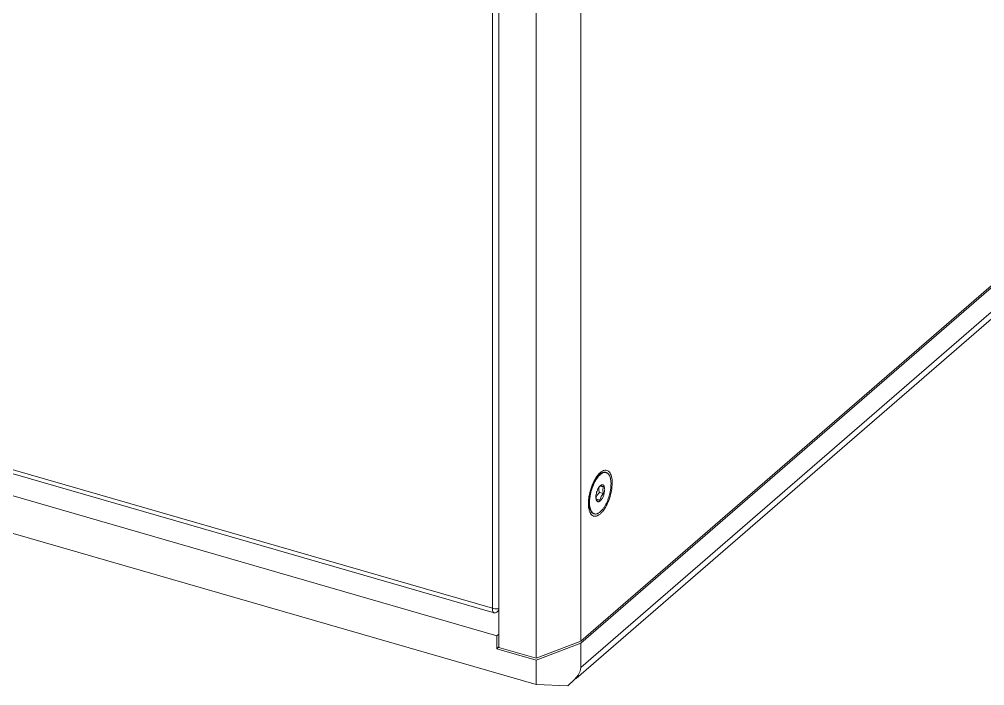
# Model space of a CAD drawing. Header units: millimetres. Extents: x 0 to 3564, y 0 to 2520.
# Drawn here: x 1654.2 to 1877.4, y 1582.1 to 1736.2 of the extents above; entities that cross this region are included whole.
import ezdxf

# ---------------------------------------------------------------- set-up
doc = ezdxf.new("R2010")
doc.units = ezdxf.units.MM
doc.layers.get('0').update_dxf_attribs({"lineweight": 13})

msp = doc.modelspace()

# ---------------------------------------------------------------- linework, layer by layer
for p, q in [((1763.58, 1600.01), (1763.58, 2012.25)), ((2099.03, 1865.2), (1784.03, 1592.41)), ((1784.03, 1591.97), (2099.03, 1864.77)), ((1782.98, 1583.82), (2099.44, 1857.88)), ((1784.03, 1586.34), (2099.03, 1859.14)), ((1784.03, 1782.07), (1784.03, 1592.41)), ((1765.04, 1590.96), (1765.04, 1780.62)), ((1773.7, 1588.46), (1773.7, 1778.12)), ((1393.78, 1706.76), (1763.58, 1600.01)), ((1394.23, 1705.71), (1764.02, 1598.96)), ((1764.61, 1593.68), (1388.75, 1702.18)), ((1773.7, 1582.4), (1379.66, 1696.15)), ((1787.83, 1630.56), (1788.62, 1631.12)), ((1788.4, 1630.95), (1788.62, 1631.12)), ((1789.91, 1631.39), (1789.78, 1631.42)), ((1788.53, 1628.37), (1788.44, 1628.28)), ((1789.27, 1626.53), (1788.32, 1626.8)), ((1785.85, 1623.61), (1786.2, 1622.75)), ((1788.45, 1625.01), (1787.61, 1625.26)), ((1787.16, 1621.84), (1787.03, 1621.88)), ((1765.04, 1599.55), (1764.58, 1599.15)), ((1764.61, 1593.68), (1765.04, 1594.06)), ((1764.61, 1593.68), (1764.61, 1590.65)), ((1773.7, 1588.46), (1784.03, 1592.41)), ((1773.7, 1588.03), (1784.03, 1591.97)), ((1784.03, 1591.97), (1784.03, 1586.34)), ((1765.01, 1591), (1764.61, 1590.65)), ((1773.7, 1588.03), (1764.61, 1590.65)), ((1765.04, 1590.96), (1773.7, 1588.46)), ((1773.7, 1588.03), (1773.7, 1582.4)), ((1773.7, 1582.4), (1781.01, 1582.13)), ((1781.01, 1582.13), (1781.51, 1582.55))]:
    msp.add_line(p, q)
for centre, radius, start, end in [((1792.64, 1626.99), 6.02, 139.5653, 143.0443), ((1789.65, 1630.48), 0.941, 73.9237, 82.0258), ((1796.17, 1624.72), 10.23, 151.8389, 154.3988), ((1790.79, 1626.23), 3.14, 147.8011, 149.3992), ((1790.78, 1625.95), 3.27, 143.6375, 145.2029), ((1790.57, 1627.65), 2.37, 171.7871, 180.0186), ((1790.72, 1625.73), 3.2, 177.996, 179.9756), ((1790.21, 1625.98), 2.7, 182.7691, 185.1945), ((1790.31, 1625.99), 2.79, 185.1885, 185.7299), ((1787.42, 1622.75), 0.938, 245.8876, 253.8828)]:
    msp.add_arc(centre, radius, start, end)
msp.add_ellipse((1773.7, 1582.4), major_axis=(10.2, 4.58), ratio=0.357758, start_param=-0.873135, end_param=-0.159411)
for points, knots in [([(1786.2, 1622.75), (1786.15, 1622.88), (1786.06, 1623.16), (1785.97, 1623.61), (1785.92, 1624.11), (1785.91, 1624.65), (1785.95, 1625.22), (1786.04, 1626.03), (1786.26, 1627.05), (1786.58, 1628.05), (1786.91, 1628.81), (1787.17, 1629.34), (1787.46, 1629.82), (1787.76, 1630.26), (1788.07, 1630.64), (1788.29, 1630.86), (1788.4, 1630.95)], [0, 0, 0, 0, 0.046608, 0.098408, 0.155146, 0.216344, 0.281359, 0.349421, 0.491148, 0.634169, 0.703814, 0.770984, 0.834847, 0.894668, 0.949863, 1, 1, 1, 1]), ([(1787.83, 1630.61), (1787.77, 1630.53), (1787.52, 1630.19), (1787.31, 1629.83), (1787.16, 1629.55)], [0, 0, 0, 0, 0.237332, 1, 1, 1, 1]), ([(1788.14, 1630.53), (1788.01, 1630.37), (1787.75, 1630.03), (1787.52, 1629.67), (1787.41, 1629.47)], [0, 0, 0, 0, 0.477448, 1, 1, 1, 1]), ([(1788.47, 1631.32), (1788.43, 1631.29), (1788.29, 1631.15), (1788.15, 1631.01), (1788.05, 1630.89)], [0, 0, 0, 0, 0.239055, 1, 1, 1, 1]), ([(1788.53, 1630.92), (1788.5, 1630.89), (1788.36, 1630.76), (1788.24, 1630.63), (1788.14, 1630.53)], [0, 0, 0, 0, 0.238228, 1, 1, 1, 1]), ([(1788.77, 1631.57), (1788.75, 1631.55), (1788.64, 1631.47), (1788.54, 1631.39), (1788.47, 1631.32)], [0, 0, 0, 0, 0.241014, 1, 1, 1, 1]), ([(1789.78, 1631.41), (1789.73, 1631.42), (1789.63, 1631.43), (1789.43, 1631.41), (1789.16, 1631.33), (1788.84, 1631.16), (1788.63, 1631), (1788.53, 1630.92)], [0, 0, 0, 0, 0.104308, 0.212167, 0.444008, 0.705097, 1, 1, 1, 1]), ([(1788.53, 1622.31), (1788.67, 1622.44), (1788.95, 1622.72), (1789.33, 1623.22), (1789.69, 1623.8), (1790.03, 1624.45), (1790.32, 1625.15), (1790.57, 1625.9), (1790.77, 1626.66), (1790.92, 1627.42), (1791, 1628.15), (1791.02, 1628.85), (1790.99, 1629.5), (1790.89, 1630.07), (1790.73, 1630.56), (1790.54, 1630.9), (1790.37, 1631.11), (1790.23, 1631.23), (1790.07, 1631.33), (1789.96, 1631.37), (1789.91, 1631.39)], [0, 0, 0, 0, 0.055389, 0.117513, 0.185555, 0.258364, 0.334558, 0.412611, 0.49092, 0.567871, 0.641906, 0.711591, 0.77569, 0.833268, 0.883821, 0.927483, 0.94707, 0.965448, 0.982953, 1, 1, 1, 1]), ([(1788.62, 1631.12), (1788.72, 1631.19), (1788.91, 1631.31), (1789.21, 1631.43), (1789.46, 1631.47), (1789.65, 1631.45), (1789.74, 1631.44), (1789.78, 1631.42)], [0, 0, 0, 0, 0.289769, 0.547626, 0.780536, 0.891178, 1, 1, 1, 1]), ([(1790.64, 1631.5), (1790.53, 1631.63), (1790.28, 1631.85), (1789.79, 1631.98), (1789.26, 1631.87), (1788.93, 1631.68), (1788.77, 1631.57)], [0, 0, 0, 0, 0.240821, 0.465598, 0.70995, 1, 1, 1, 1]), ([(1791.28, 1629), (1791.28, 1629.49), (1791.21, 1630.37), (1790.88, 1631.21), (1790.64, 1631.5)], [0, 0, 0, 0, 0.570472, 1, 1, 1, 1]), ([(1786.95, 1629.14), (1786.67, 1628.55), (1786.2, 1627.31), (1785.93, 1626.02), (1785.85, 1625.37)], [0, 0, 0, 0, 0.499482, 1, 1, 1, 1]), ([(1787.41, 1629.47), (1787.27, 1629.24), (1787.02, 1628.74), (1786.7, 1627.95), (1786.43, 1627.13), (1786.23, 1626.28), (1786.1, 1625.45), (1786.04, 1624.66), (1786.06, 1623.92), (1786.12, 1623.46), (1786.17, 1623.24)], [0, 0, 0, 0, 0.125844, 0.257998, 0.393206, 0.528055, 0.659153, 0.783295, 0.897654, 1, 1, 1, 1]), ([(1788.1, 1627.82), (1788.01, 1627.68), (1787.86, 1627.37), (1787.68, 1626.87), (1787.56, 1626.36), (1787.53, 1626.02), (1787.52, 1625.85)], [0, 0, 0, 0, 0.242183, 0.499273, 0.75672, 1, 1, 1, 1]), ([(1788.44, 1628.28), (1788.38, 1628.23), (1788.28, 1628.11), (1788.19, 1627.97), (1788.14, 1627.9)], [0, 0, 0, 0, 0.475902, 1, 1, 1, 1]), ([(1788.45, 1628.26), (1788.43, 1628.23), (1788.32, 1628.11), (1788.22, 1627.99), (1788.15, 1627.89)], [0, 0, 0, 0, 0.251913, 1, 1, 1, 1]), ([(1788.2, 1627.65), (1788.2, 1627.51), (1788.22, 1627.22), (1788.28, 1626.94), (1788.32, 1626.8)], [0, 0, 0, 0, 0.490548, 1, 1, 1, 1]), ([(1789.27, 1628.15), (1789.17, 1628.17), (1788.99, 1628.2), (1788.76, 1628.24), (1788.59, 1628.26), (1788.49, 1628.26), (1788.45, 1628.26)], [0, 0, 0, 0, 0.362375, 0.657213, 0.867114, 1, 1, 1, 1]), ([(1789.55, 1627.49), (1789.55, 1627.6), (1789.54, 1627.81), (1789.48, 1628.09), (1789.4, 1628.29), (1789.32, 1628.41), (1789.25, 1628.48), (1789.18, 1628.53), (1789.1, 1628.57), (1789.01, 1628.58), (1788.92, 1628.58), (1788.82, 1628.55), (1788.69, 1628.49), (1788.59, 1628.43), (1788.53, 1628.37)], [0, 0, 0, 0, 0.176286, 0.330449, 0.460858, 0.517768, 0.569981, 0.618683, 0.665488, 0.712273, 0.760915, 0.81303, 0.86984, 1, 1, 1, 1]), ([(1789.01, 1622.34), (1789.36, 1622.75), (1789.99, 1623.73), (1790.69, 1625.38), (1791.15, 1627.17), (1791.28, 1628.4), (1791.28, 1629)], [0, 0, 0, 0, 0.225894, 0.484324, 0.751005, 1, 1, 1, 1]), ([(1789.27, 1628.15), (1789.23, 1628.03), (1789.16, 1627.77), (1789.14, 1627.51), (1789.14, 1627.38)], [0, 0, 0, 0, 0.489925, 1, 1, 1, 1]), ([(1787.52, 1625.74), (1787.52, 1625.62), (1787.53, 1625.41), (1787.57, 1625.2), (1787.6, 1625.1)], [0, 0, 0, 0, 0.535787, 1, 1, 1, 1]), ([(1787.64, 1625.12), (1787.63, 1625.17), (1787.58, 1625.36), (1787.55, 1625.56), (1787.53, 1625.71)], [0, 0, 0, 0, 0.254105, 1, 1, 1, 1]), ([(1788.32, 1626.8), (1788.23, 1626.7), (1788.06, 1626.51), (1787.84, 1626.19), (1787.67, 1625.85), (1787.59, 1625.62), (1787.56, 1625.5)], [0, 0, 0, 0, 0.259382, 0.513344, 0.760181, 1, 1, 1, 1]), ([(1788.45, 1625.01), (1788.48, 1625.15), (1788.54, 1625.35), (1788.64, 1625.61), (1788.77, 1625.88), (1788.97, 1626.19), (1789.16, 1626.42), (1789.27, 1626.53)], [0, 0, 0, 0, 0.238591, 0.360572, 0.484671, 0.738997, 1, 1, 1, 1]), ([(1788.53, 1624.86), (1788.6, 1624.92), (1788.74, 1625.07), (1788.93, 1625.33), (1789.1, 1625.65), (1789.26, 1626), (1789.38, 1626.37), (1789.47, 1626.75), (1789.53, 1627.13), (1789.55, 1627.37), (1789.55, 1627.49)], [0, 0, 0, 0, 0.09859, 0.211371, 0.335842, 0.468575, 0.605586, 0.742619, 0.875421, 1, 1, 1, 1]), ([(1789.14, 1627.38), (1789.14, 1627.24), (1789.17, 1626.95), (1789.23, 1626.67), (1789.27, 1626.53)], [0, 0, 0, 0, 0.49054, 1, 1, 1, 1]), ([(1785.85, 1625.37), (1785.84, 1625.27), (1785.8, 1624.89), (1785.78, 1624.51), (1785.78, 1624.23)], [0, 0, 0, 0, 0.258732, 1, 1, 1, 1]), ([(1785.78, 1624.23), (1785.78, 1624.18), (1785.78, 1623.95), (1785.8, 1623.73), (1785.81, 1623.57)], [0, 0, 0, 0, 0.257141, 1, 1, 1, 1]), ([(1785.81, 1623.57), (1785.82, 1623.5), (1785.85, 1623.22), (1785.9, 1622.95), (1785.95, 1622.75)], [0, 0, 0, 0, 0.26367, 1, 1, 1, 1]), ([(1786.17, 1623.24), (1786.21, 1623.08), (1786.29, 1622.78), (1786.46, 1622.43), (1786.62, 1622.21), (1786.74, 1622.08), (1786.88, 1621.97), (1786.98, 1621.91), (1787.03, 1621.89)], [0, 0, 0, 0, 0.30197, 0.565289, 0.683769, 0.794655, 0.899427, 1, 1, 1, 1]), ([(1787.6, 1625.1), (1787.62, 1625.05), (1787.66, 1624.94), (1787.75, 1624.81), (1787.85, 1624.71), (1787.98, 1624.66), (1788.11, 1624.64), (1788.25, 1624.68), (1788.4, 1624.75), (1788.49, 1624.82), (1788.53, 1624.86)], [0, 0, 0, 0, 0.147639, 0.276665, 0.390709, 0.496421, 0.602751, 0.718439, 0.849813, 1, 1, 1, 1]), ([(1787.64, 1625.12), (1787.68, 1625.12), (1787.77, 1625.12), (1787.95, 1625.1), (1788.18, 1625.06), (1788.36, 1625.03), (1788.45, 1625.01)], [0, 0, 0, 0, 0.132885, 0.342787, 0.637625, 1, 1, 1, 1]), ([(1785.95, 1622.75), (1785.96, 1622.71), (1786, 1622.56), (1786.05, 1622.41), (1786.1, 1622.3)], [0, 0, 0, 0, 0.261093, 1, 1, 1, 1]), ([(1786.1, 1622.3), (1786.12, 1622.24), (1786.21, 1622.04), (1786.32, 1621.85), (1786.43, 1621.73)], [0, 0, 0, 0, 0.269659, 1, 1, 1, 1]), ([(1787.03, 1621.88), (1786.98, 1621.89), (1786.9, 1621.93), (1786.73, 1622.02), (1786.54, 1622.18), (1786.35, 1622.44), (1786.25, 1622.64), (1786.2, 1622.75)], [0, 0, 0, 0, 0.108826, 0.219475, 0.452397, 0.710291, 1, 1, 1, 1]), ([(1786.43, 1621.73), (1786.52, 1621.61), (1786.74, 1621.42), (1787.32, 1621.21), (1787.79, 1621.36), (1788.05, 1621.51)], [0, 0, 0, 0, 0.250999, 0.483729, 1, 1, 1, 1]), ([(1787.16, 1621.84), (1787.21, 1621.83), (1787.31, 1621.81), (1787.53, 1621.8), (1787.77, 1621.85), (1787.99, 1621.95), (1788.24, 1622.08), (1788.42, 1622.22), (1788.53, 1622.31)], [0, 0, 0, 0, 0.104628, 0.211655, 0.440749, 0.566666, 0.701517, 1, 1, 1, 1]), ([(1788.05, 1621.51), (1788.11, 1621.54), (1788.35, 1621.69), (1788.57, 1621.88), (1788.73, 1622.03)], [0, 0, 0, 0, 0.229894, 1, 1, 1, 1]), ([(1788.73, 1622.03), (1788.75, 1622.06), (1788.85, 1622.16), (1788.94, 1622.26), (1789.01, 1622.34)], [0, 0, 0, 0, 0.242706, 1, 1, 1, 1]), ([(1765.04, 1599.91), (1764.92, 1599.89), (1764.43, 1599.86), (1763.93, 1599.91), (1763.58, 1600.01)], [0, 0, 0, 0, 0.254806, 1, 1, 1, 1]), ([(1763.58, 1600.01), (1763.58, 1599.88), (1763.59, 1599.64), (1763.67, 1599.32), (1763.81, 1599.07), (1763.95, 1598.98), (1764.02, 1598.96)], [0, 0, 0, 0, 0.326565, 0.600602, 0.819402, 1, 1, 1, 1]), ([(1764.02, 1598.96), (1764.11, 1598.93), (1764.32, 1598.96), (1764.49, 1599.07), (1764.58, 1599.15)], [0, 0, 0, 0, 0.439174, 1, 1, 1, 1])]:
    msp.add_open_spline(points, degree=3, knots=knots)

doc.saveas('drawing.dxf')
